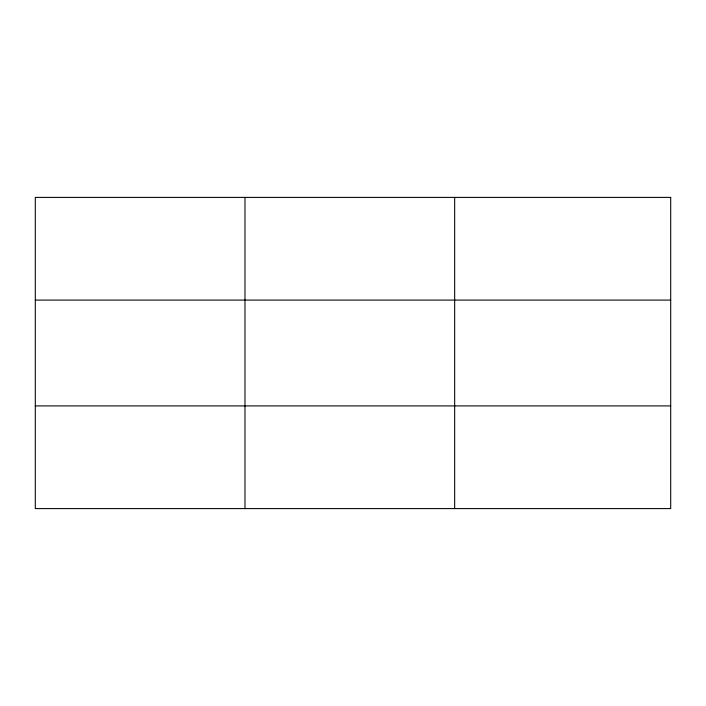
<?xml version="1.0" encoding="UTF-8"?>
<svg xmlns="http://www.w3.org/2000/svg" width="706" height="706" viewBox="0 0 706 706"><rect width="100%" height="100%" fill="white"/><g stroke="black" fill="none" stroke-linecap="round" stroke-linejoin="round"><path stroke-width="1.06" d="M244.982 508.594L244.982 197.406M454.664 508.594L454.664 197.406M35.3 300.094L670.7 300.094M35.3 405.906L670.7 405.906M670.7 197.406L670.7 508.594L35.3 508.594L35.3 197.406L670.7 197.406"/></g></svg>
